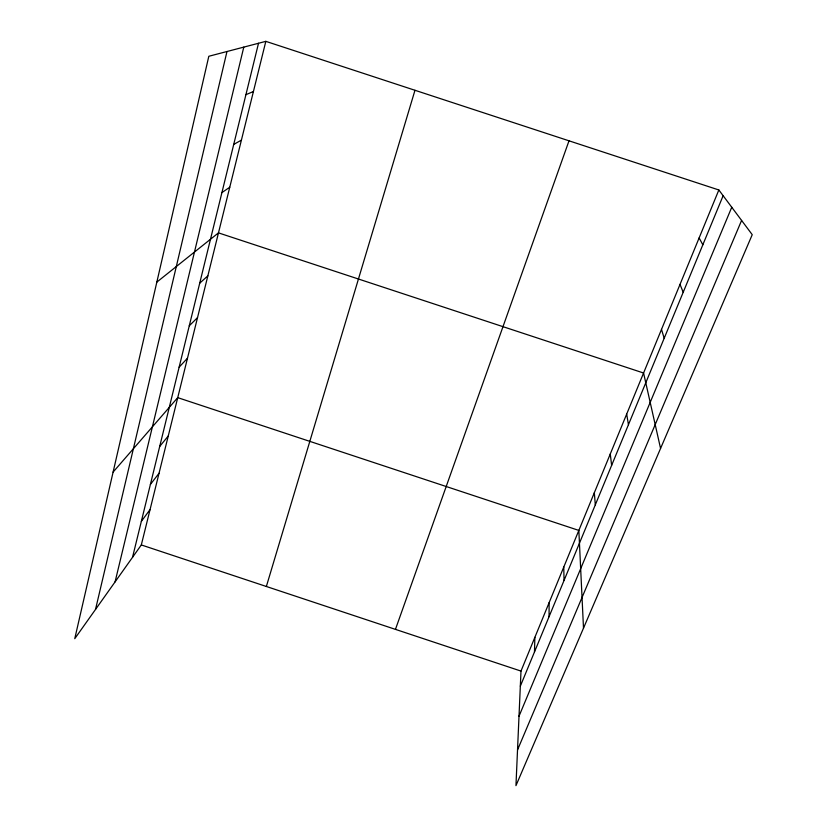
<?xml version="1.0" encoding="UTF-8"?>
<svg xmlns="http://www.w3.org/2000/svg" width="827" height="827" viewBox="0 0 827 827"><rect width="100%" height="100%" fill="white"/><g stroke="black" fill="none" stroke-linecap="round" stroke-linejoin="round"><path stroke-width="1.24" d="M549.056 616.684L549.128 602.666M534.49 651.914L534.862 637.338M718.849 189.972L520.989 671.079L515.955 785.65L752.239 234.682L718.849 189.972L265.829 41.35L208.817 56.267L74.761 638.682L141.314 544.941L265.829 41.35M95.508 609.447L226.98 51.512M115.077 581.888L243.789 47.118M132.537 557.295L258.52 43.262M266.356 586.488L414.978 90.288M395.451 629.378L569.007 140.817M520.328 686.183L723.129 195.71M519.005 716.223L731.75 207.257M517.526 749.924L741.592 220.437M141.345 521.361L150.049 509.597M150.4 484.426L159.022 473.292M159.704 446.446L168.253 435.994M113.103 472.093L177.733 397.642L578.838 530.417L583.5 628.148M179.128 367.178L187.481 358.205M189.269 325.797L197.519 317.63M199.72 283.175L207.835 275.867M156.841 282.11L218.473 232.873L643.571 373.008L660.566 448.43M221.915 192.598L229.761 187.222M233.721 144.425L241.401 140.125M245.919 94.671L253.424 91.528M141.314 544.941L520.989 671.079M699.125 237.938L702.836 244.782M680.021 284.385L683.195 292.272M661.507 329.384L664.184 338.253M626.68 414.089L628.448 424.696M610.274 453.992L611.629 465.363M594.334 492.747L595.306 504.842M563.776 567.043L564.035 580.461"/></g></svg>
